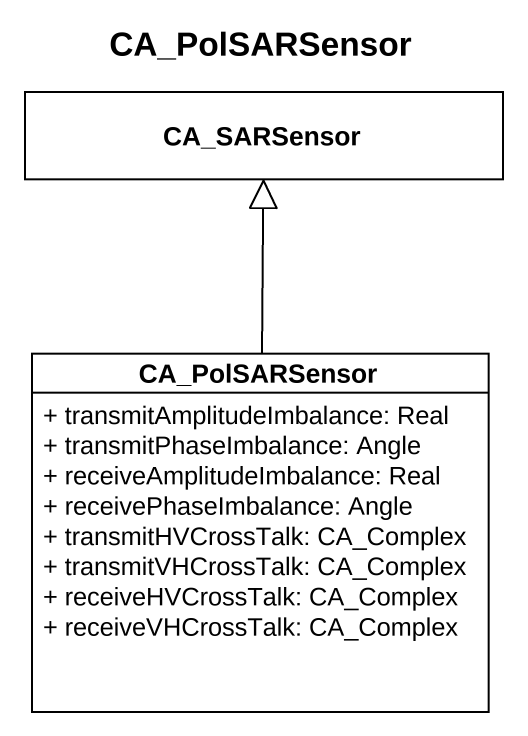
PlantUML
@startuml
title CA_PolSARSensor
hide circle
hide empty members
skinparam classAttributeIconSize 0
class CA_SARSensor
class CA_PolSARSensor {
  + transmitAmplitudeImbalance: Real
  + transmitPhaseImbalance: Angle
  + receiveAmplitudeImbalance: Real
  + receivePhaseImbalance: Angle
  + transmitHVCrossTalk: CA_Complex
  + transmitVHCrossTalk: CA_Complex
  + receiveHVCrossTalk: CA_Complex
  + receiveVHCrossTalk: CA_Complex
}
CA_PolSARSensor -up-|> CA_SARSensor
@enduml
